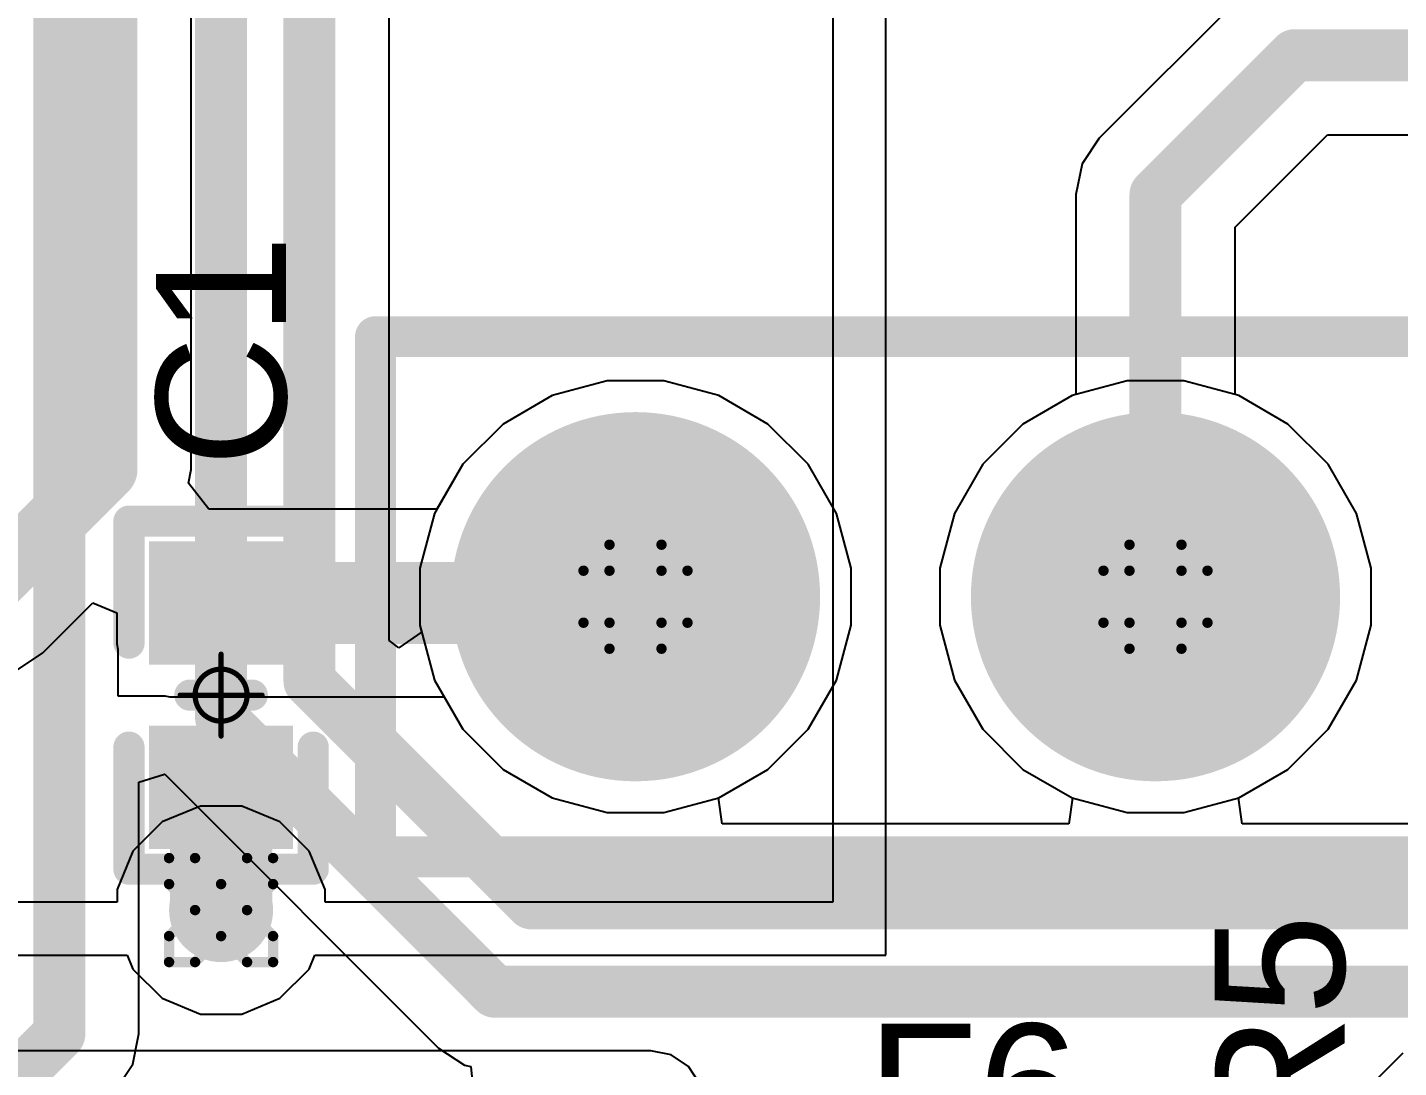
# Model space of a CAD drawing. Header units: inches. Extents: x -13 to 366, y -4 to 120.
# Drawn here: x 3.05 to 9.75, y 7.07 to 12.15 of the extents above; entities that cross this region are included whole.
import ezdxf

# ---------------------------------------------------------------- set-up
doc = ezdxf.new("R2010")
doc.units = ezdxf.units.IN
for name, color, linetype in [('Bottom Layer', 5, 'Continuous'), ('Bottom Solder', 6, 'Continuous'), ('Drill Drawing', 1, 'Continuous'), ('GND', 16, 'Continuous'), ('Mechanical 15', 56, 'Continuous'), ('Multi-Layer', 9, 'Continuous'), ('Pad Holes', 156, 'Continuous'), ('POWER', 76, 'Continuous'), ('Top Layer', 1, 'Continuous'), ('Top Overlay', 2, 'Continuous'), ('Top Paste', 8, 'Continuous'), ('Top Solder', 216, 'Continuous'), ('Via Holes', 16, 'Continuous')]:
    doc.layers.add(name, color=color, linetype=linetype)
doc.styles.add('Arial', font='', dxfattribs={"height": 0.2})
doc.styles.get('Arial').set_extended_font_data('Arial')

# ---------------------------------------------------------------- blocks, each defined once
blk = doc.blocks.new('C_0402_L_23')
at = {"layer": 'Top Layer'}
for points in [[(-0.64995806, 0.25004268), (-0.24995886, 0.25004268), (-0.24995886, -0.24995632), (-0.64995806, -0.24995632)], [(0.24995886, 0.2499614), (0.64995806, 0.2499614), (0.64995806, -0.2500376), (0.24995886, -0.2500376)]]:
    blk.add_hatch(color=1, dxfattribs=at).paths.add_polyline_path(points)
at = {"layer": 'Top Paste'}
for points in [[(-0.64995806, 0.25004268), (-0.24995886, 0.25004268), (-0.24995886, -0.24995632), (-0.64995806, -0.24995632)], [(0.24995886, 0.2499614), (0.64995806, 0.2499614), (0.64995806, -0.2500376), (0.24995886, -0.2500376)]]:
    blk.add_hatch(color=8, dxfattribs=at).paths.add_polyline_path(points)
at = {"layer": 'Top Solder'}
for points in [[(-0.75155806, 0.35164268), (-0.14835886, 0.35164268), (-0.14835886, -0.35155632), (-0.75155806, -0.35155632)], [(0.14835886, 0.3515614), (0.75155806, 0.3515614), (0.75155806, -0.3516376), (0.14835886, -0.3516376)]]:
    blk.add_hatch(color=216, dxfattribs=at).paths.add_polyline_path(points)
at = {"layer": 'Mechanical 15'}
for points in [[(4.064e-05, -0.19995642, 0.0254, 0.0254, 0), (4.064e-05, 0.20004278, 0.0254, 0.0254, 0)], [(0.20004024, 4.318e-05, 0.0254, 0.0254, 0), (-0.19995896, 4.318e-05, 0.0254, 0.0254, 0)]]:
    blk.add_lwpolyline(points, format="xyseb", dxfattribs=at)
for points in [[(-0.00630936, 0.20004278, 0.0127, 0.0127, 1), (0.00639064, 0.20004278, 0.0127, 0.0127, 1)], [(0.12704064, 4.318e-05, 0.0254, 0.0254, 1), (-0.12695936, 4.318e-05, 0.0254, 0.0254, 1)], [(-0.20630896, 4.318e-05, 0.0127, 0.0127, 1), (-0.19360896, 4.318e-05, 0.0127, 0.0127, 1)], [(-0.13330936, 4.318e-05, 0.0127, 0.0127, 1), (-0.12060936, 4.318e-05, 0.0127, 0.0127, 1)], [(0.12069064, 4.318e-05, 0.0127, 0.0127, 1), (0.13339064, 4.318e-05, 0.0127, 0.0127, 1)], [(0.19369024, 4.318e-05, 0.0127, 0.0127, 1), (0.20639024, 4.318e-05, 0.0127, 0.0127, 1)], [(-0.00630936, -0.19995642, 0.0127, 0.0127, 1), (0.00639064, -0.19995642, 0.0127, 0.0127, 1)]]:
    blk.add_lwpolyline(points, format="xyseb", close=True, dxfattribs=at)
at = {"layer": 'Top Overlay'}
for points in [[(-0.8498789199999999, -0.44987464, 0.1524, 0.1524, 0), (-0.8498789199999999, 0.449961, 0.1524, 0.1524, 0)], [(-0.25395936, 0.449961, 0.1524, 0.1524, 0), (-0.8498789199999999, 0.449961, 0.1524, 0.1524, 0)], [(0.8499601999999999, 0.449961, 0.1524, 0.1524, 0), (0.25404064, 0.449961, 0.1524, 0.1524, 0)], [(0.8499601999999999, -0.4500372, 0.1524, 0.1524, 0), (0.8499601999999999, 0.449961, 0.1524, 0.1524, 0)], [(4.064e-05, -0.15235682, 0.1524, 0.1524, 0), (4.064e-05, 0.15244318, 0.1524, 0.1524, 0)], [(-0.84971636, -0.4500372, 0.1524, 0.1524, 0), (-0.8498789199999999, -0.44987464, 0.1524, 0.1524, 0)], [(-0.25395936, -0.44987464, 0.1524, 0.1524, 0), (-0.8498789199999999, -0.44987464, 0.1524, 0.1524, 0)], [(0.8499601999999999, -0.44987464, 0.1524, 0.1524, 0), (0.25404064, -0.44987464, 0.1524, 0.1524, 0)]]:
    blk.add_lwpolyline(points, format="xyseb", dxfattribs=at)
for points in [[(-0.8879789199999999, 0.449961, 0.0762, 0.0762, 1), (-0.8117789199999998, 0.449961, 0.0762, 0.0762, 1)], [(-0.8879789199999999, 0.449961, 0.0762, 0.0762, 1), (-0.8117789199999998, 0.449961, 0.0762, 0.0762, 1)], [(-0.29205936, 0.449961, 0.0762, 0.0762, 1), (-0.21585936, 0.449961, 0.0762, 0.0762, 1)], [(0.21594064, 0.449961, 0.0762, 0.0762, 1), (0.29214064, 0.449961, 0.0762, 0.0762, 1)], [(0.8118601999999999, 0.449961, 0.0762, 0.0762, 1), (0.8880602, 0.449961, 0.0762, 0.0762, 1)], [(0.8118601999999999, 0.449961, 0.0762, 0.0762, 1), (0.8880602, 0.449961, 0.0762, 0.0762, 1)], [(-0.03805936, 0.15244318, 0.0762, 0.0762, 1), (0.03814064, 0.15244318, 0.0762, 0.0762, 1)], [(-0.03805936, -0.15235682, 0.0762, 0.0762, 1), (0.03814064, -0.15235682, 0.0762, 0.0762, 1)], [(-0.8879789199999999, -0.44987464, 0.0762, 0.0762, 1), (-0.8117789199999998, -0.44987464, 0.0762, 0.0762, 1)], [(-0.8879789199999999, -0.44987464, 0.0762, 0.0762, 1), (-0.8117789199999998, -0.44987464, 0.0762, 0.0762, 1)], [(-0.8879789199999999, -0.44987464, 0.0762, 0.0762, 1), (-0.8117789199999998, -0.44987464, 0.0762, 0.0762, 1)], [(-0.88781636, -0.4500372, 0.0762, 0.0762, 1), (-0.8116163599999999, -0.4500372, 0.0762, 0.0762, 1)], [(-0.29205936, -0.44987464, 0.0762, 0.0762, 1), (-0.21585936, -0.44987464, 0.0762, 0.0762, 1)], [(0.21594064, -0.44987464, 0.0762, 0.0762, 1), (0.29214064, -0.44987464, 0.0762, 0.0762, 1)], [(0.8118601999999999, -0.44987464, 0.0762, 0.0762, 1), (0.8880602, -0.44987464, 0.0762, 0.0762, 1)], [(0.8118601999999999, -0.4500372, 0.0762, 0.0762, 1), (0.8880602, -0.4500372, 0.0762, 0.0762, 1)]]:
    blk.add_lwpolyline(points, format="xyseb", close=True, dxfattribs=at)
blk = doc.blocks.new('HDR1X4__25')
at = {"layer": 'Bottom Layer'}
h = blk.add_hatch(color=5, dxfattribs=at)
edge = h.paths.add_edge_path()
edge.add_arc((5.08, 0), 0.7999984, 0, 360)
h = blk.add_hatch(color=5, dxfattribs=at)
edge = h.paths.add_edge_path()
edge.add_arc((7.619999999999999, 0), 0.7999984, 0, 360)
at = {"layer": 'Bottom Solder'}
h = blk.add_hatch(color=6, dxfattribs=at)
edge = h.paths.add_edge_path()
edge.add_arc((5.08, 0), 0.9015983999999999, 0, 360)
h = blk.add_hatch(color=6, dxfattribs=at)
edge = h.paths.add_edge_path()
edge.add_arc((7.619999999999999, 0), 0.9015983999999999, 0, 360)
at = {"layer": 'GND'}
h = blk.add_hatch(color=16, dxfattribs=at)
edge = h.paths.add_edge_path()
edge.add_arc((5.08, 0), 0.7999984, 0, 360)
h = blk.add_hatch(color=16, dxfattribs=at)
edge = h.paths.add_edge_path()
edge.add_arc((7.619999999999999, 0), 0.7999984, 0, 360)
at = {"layer": 'Multi-Layer'}
h = blk.add_hatch(color=9, dxfattribs=at)
edge = h.paths.add_edge_path()
edge.add_arc((5.08, 0), 0.7999984, 0, 360)
h = blk.add_hatch(color=9, dxfattribs=at)
edge = h.paths.add_edge_path()
edge.add_arc((7.619999999999999, 0), 0.7999984, 0, 360)
at = {"layer": 'Pad Holes'}
h = blk.add_hatch(color=7, dxfattribs=at)
edge = h.paths.add_edge_path()
edge.add_arc((5.08, 0), 0.47500032, 0, 360)
h = blk.add_hatch(color=7, dxfattribs=at)
edge = h.paths.add_edge_path()
edge.add_arc((7.619999999999999, 0), 0.47500032, 0, 360)
at = {"layer": 'POWER'}
h = blk.add_hatch(color=76, dxfattribs=at)
edge = h.paths.add_edge_path()
edge.add_arc((5.08, 0), 0.7999984, 0, 360)
h = blk.add_hatch(color=76, dxfattribs=at)
edge = h.paths.add_edge_path()
edge.add_arc((7.619999999999999, 0), 0.7999984, 0, 360)
at = {"layer": 'Top Layer'}
h = blk.add_hatch(color=1, dxfattribs=at)
edge = h.paths.add_edge_path()
edge.add_arc((5.08, 0), 0.7999984, 0, 360)
h = blk.add_hatch(color=1, dxfattribs=at)
edge = h.paths.add_edge_path()
edge.add_arc((7.619999999999999, 0), 0.7999984, 0, 360)
at = {"layer": 'Top Solder'}
h = blk.add_hatch(color=216, dxfattribs=at)
edge = h.paths.add_edge_path()
edge.add_arc((5.08, 0), 0.9015983999999999, 0, 360)
h = blk.add_hatch(color=216, dxfattribs=at)
edge = h.paths.add_edge_path()
edge.add_arc((7.619999999999999, 0), 0.9015983999999999, 0, 360)
at = {"layer": 'Top Overlay'}
for points in [[(8.889999999999999, 1.27, 0.1999996, 0.1999996, 0), (-1.27, 1.27, 0.1999996, 0.1999996, 0)], [(8.889999999999999, 1.27, 0.1999996, 0.1999996, 0), (8.889999999999999, -1.27, 0.1999996, 0.1999996, 0)], [(8.889999999999999, -1.27, 0.1999996, 0.1999996, 0), (-1.27, -1.27, 0.1999996, 0.1999996, 0)]]:
    blk.add_lwpolyline(points, format="xyseb", dxfattribs=at)
for points in [[(8.8400001, 1.27, 0.0999998, 0.0999998, 1), (8.9399999, 1.27, 0.0999998, 0.0999998, 1)], [(8.8400001, 1.27, 0.0999998, 0.0999998, 1), (8.9399999, 1.27, 0.0999998, 0.0999998, 1)], [(8.8400001, -1.27, 0.0999998, 0.0999998, 1), (8.9399999, -1.27, 0.0999998, 0.0999998, 1)], [(8.8400001, -1.27, 0.0999998, 0.0999998, 1), (8.9399999, -1.27, 0.0999998, 0.0999998, 1)]]:
    blk.add_lwpolyline(points, format="xyseb", close=True, dxfattribs=at)

msp = doc.modelspace()

# ---------------------------------------------------------------- hatches: boundary and pattern name
at = {"layer": 'Bottom Layer'}
h = msp.add_hatch(color=5, dxfattribs=at)
edge = h.paths.add_edge_path()
edge.add_arc((3.998678819999999, 7.83542248), 0.254, 0, 360)
at = {"layer": 'GND'}
h = msp.add_hatch(color=16, dxfattribs=at)
edge = h.paths.add_edge_path()
edge.add_arc((3.998678819999999, 7.83542248), 0.254, 0, 360)
at = {"layer": 'POWER'}
h = msp.add_hatch(color=76, dxfattribs=at)
edge = h.paths.add_edge_path()
edge.add_arc((3.998678819999999, 7.83542248), 0.254, 0, 360)
at = {"layer": 'Top Layer'}
for points in [[(3.7487606, 9.13525986), (6.0230004, 9.13525986), (6.0230004, 9.53525906), (3.7487606, 9.53525906)], [(4.24867324, 8.43534254), (3.74867424, 8.43534254), (3.74867424, 7.83542502), (4.24867324, 7.83542502)]]:
    msp.add_hatch(color=1, dxfattribs=at).paths.add_polyline_path(points)
h = msp.add_hatch(color=1, dxfattribs=at)
edge = h.paths.add_edge_path()
edge.add_arc((3.998678819999999, 7.83542248), 0.254, 0, 360)
at = {"layer": 'Via Holes'}
h = msp.add_hatch(color=7, dxfattribs=at)
edge = h.paths.add_edge_path()
edge.add_arc((3.998678819999999, 7.83542248), 0.127, 0, 360)

# ---------------------------------------------------------------- linework, layer by layer
at = {"layer": 'Bottom Layer'}
for p, q in [((4.818981979999999, 9.152232139999999), (4.818981979999999, 15.6130752)), ((8.968165959999999, 12.28558884), (8.28831464, 11.60573498)), ((8.28831464, 11.60573498), (8.20410602, 11.4797078)), ((8.95146546, 11.17014276), (9.40376072, 11.62243548)), ((9.40376072, 11.62243548), (10.95568548, 11.62243548)), ((8.20410602, 11.4797078), (8.17453534, 11.33104922)), ((8.17453534, 11.33104922), (8.17453534, 10.3530908)), ((8.95146546, 10.3530908), (8.95146546, 11.17014276)), ((5.88423766, 10.41999948), (5.61617114, 10.34817082)), ((6.16176314, 10.41999948), (5.88423766, 10.41999948)), ((6.429829659999999, 10.34817082), (6.16176314, 10.41999948)), ((5.61617114, 10.34817082), (5.375828719999999, 10.20941062)), ((6.67017208, 10.20941062), (6.429829659999999, 10.34817082)), ((8.15617114, 10.34817082), (7.915828719999999, 10.20941062)), ((8.17453534, 10.3530908), (8.15617114, 10.34817082)), ((8.969829659999998, 10.34817082), (8.95146546, 10.3530908)), ((9.21017208, 10.20941062), (8.969829659999998, 10.34817082)), ((5.375828719999999, 10.20941062), (5.179590859999999, 10.01317276)), ((6.86640994, 10.01317276), (6.67017208, 10.20941062)), ((7.915828719999999, 10.20941062), (7.719590859999999, 10.01317276)), ((9.40640994, 10.01317276), (9.21017208, 10.20941062)), ((5.179590859999999, 10.01317276), (5.040830659999999, 9.77283034)), ((7.005170139999999, 9.77283034), (6.86640994, 10.01317276)), ((7.719590859999999, 10.01317276), (7.580830659999999, 9.77283034)), ((9.54517014, 9.77283034), (9.40640994, 10.01317276)), ((5.040830659999999, 9.77283034), (4.969002, 9.504763819999999)), ((7.076998799999999, 9.504763819999999), (7.005170139999999, 9.77283034)), ((7.580830659999999, 9.77283034), (7.509002, 9.504763819999999)), ((9.6169988, 9.504763819999999), (9.54517014, 9.77283034)), ((4.969002, 9.504763819999999), (4.969002, 9.22723834)), ((7.076998799999999, 9.22723834), (7.076998799999999, 9.504763819999999)), ((7.509002, 9.504763819999999), (7.509002, 9.22723834)), ((9.6169988, 9.22723834), (9.6169988, 9.504763819999999)), ((4.97836444, 9.19230064), (4.86717086, 9.116583239999999)), ((4.969002, 9.22723834), (4.97836444, 9.19230064)), ((7.005170139999999, 8.95917182), (7.076998799999999, 9.22723834)), ((7.509002, 9.22723834), (7.580830659999999, 8.95917182)), ((9.54517014, 8.95917182), (9.6169988, 9.22723834)), ((4.86717086, 9.116583239999999), (4.818981979999999, 9.152232139999999)), ((6.86640994, 8.718829399999999), (7.005170139999999, 8.95917182)), ((7.580830659999999, 8.95917182), (7.719590859999999, 8.718829399999999)), ((9.40640994, 8.718829399999999), (9.54517014, 8.95917182)), ((6.67017208, 8.522591539999999), (6.86640994, 8.718829399999999)), ((7.719590859999999, 8.718829399999999), (7.915828719999999, 8.522591539999999)), ((9.21017208, 8.522591539999999), (9.40640994, 8.718829399999999)), ((6.429829659999999, 8.383831339999999), (6.67017208, 8.522591539999999)), ((7.915828719999999, 8.522591539999999), (8.15617114, 8.383831339999999)), ((8.969829659999998, 8.383831339999999), (9.21017208, 8.522591539999999)), ((3.59738422, 8.46010754), (3.72286784, 8.4988019)), ((3.59738422, 7.23100154), (3.59738422, 8.46010754)), ((3.72286784, 8.4988019), (3.72438422, 8.498809519999998)), ((3.72438422, 8.498809519999998), (5.0615342, 7.16165954)), ((6.4290067, 8.38361036), (6.429829659999999, 8.383831339999999)), ((6.44572752, 8.25661036), (6.4290067, 8.38361036)), ((8.1569941, 8.38361036), (8.14027328, 8.25661036)), ((8.15617114, 8.383831339999999), (8.1569941, 8.38361036)), ((8.9690067, 8.38361036), (8.969829659999998, 8.383831339999999)), ((8.98572752, 8.25661036), (8.9690067, 8.38361036)), ((8.14027328, 8.25661036), (6.44572752, 8.25661036)), ((10.5861866, 8.25661036), (8.98572752, 8.25661036)), ((3.56781354, 7.082342959999999), (3.59738422, 7.23100154)), ((5.0615342, 7.16165954), (5.187561379999999, 7.07745092)), ((3.483604919999999, 6.956315780000001), (3.56781354, 7.082342959999999)), ((5.187561379999999, 7.07745092), (5.219161519999999, 7.071164419999999)), ((5.219161519999999, 7.071164419999999), (5.23216886, 6.9390895))]:
    msp.add_line(p, q, dxfattribs=at)
for points in [[(3.208919159999999, 7.23100154, 0.254, 0.254, 0), (3.208919159999999, 19.52084234, 0.254, 0.254, 0)], [(3.99871692, 8.773848339999999, 0.254, 0.254, 0), (3.99871692, 15.9528383, 0.254, 0.254, 0)], [(4.43051692, 8.95270498, 0.254, 0.254, 0), (4.43051692, 15.77398166, 0.254, 0.254, 0)], [(8.563000399999998, 11.33104922, 0.254, 0.254, 0), (9.242851719999999, 12.01090054, 0.254, 0.254, 0)], [(9.242851719999999, 12.01090054, 0.254, 0.254, 0), (16.35470948, 12.01090054, 0.254, 0.254, 0)], [(8.563000399999998, 9.36600108, 0.254, 0.254, 0), (8.563000399999998, 11.33104922, 0.254, 0.254, 0)], [(4.43051692, 8.95270498, 0.254, 0.254, 0), (5.5150766, 7.868145299999999, 0.254, 0.254, 0)], [(3.99871692, 8.773848339999999, 0.254, 0.254, 0), (5.33621996, 7.4363453, 0.254, 0.254, 0)], [(5.5150766, 7.868145299999999, 0.254, 0.254, 0), (10.5861866, 7.868145299999999, 0.254, 0.254, 0)], [(5.33621996, 7.4363453, 0.254, 0.254, 0), (10.40732996, 7.4363453, 0.254, 0.254, 0)], [(2.82321762, 6.8453, 0.254, 0.254, 0), (3.208919159999999, 7.23100154, 0.254, 0.254, 0)]]:
    msp.add_lwpolyline(points, format="xyseb", dxfattribs=at)
for points in [[(9.17935172, 12.01090054, 0.127, 0.127, 1), (9.306351719999999, 12.01090054, 0.127, 0.127, 1)], [(9.17935172, 12.01090054, 0.127, 0.127, 1), (9.306351719999999, 12.01090054, 0.127, 0.127, 1)], [(8.499500399999999, 11.33104922, 0.127, 0.127, 1), (8.6265004, 11.33104922, 0.127, 0.127, 1)], [(8.499500399999999, 11.33104922, 0.127, 0.127, 1), (8.6265004, 11.33104922, 0.127, 0.127, 1)], [(8.499500399999999, 9.36600108, 0.127, 0.127, 1), (8.6265004, 9.36600108, 0.127, 0.127, 1)], [(4.367016919999999, 8.95270498, 0.127, 0.127, 1), (4.49401692, 8.95270498, 0.127, 0.127, 1)], [(4.367016919999999, 8.95270498, 0.127, 0.127, 1), (4.49401692, 8.95270498, 0.127, 0.127, 1)], [(3.93521692, 8.773848339999999, 0.127, 0.127, 1), (4.06221692, 8.773848339999999, 0.127, 0.127, 1)], [(3.93521692, 8.773848339999999, 0.127, 0.127, 1), (4.06221692, 8.773848339999999, 0.127, 0.127, 1)], [(5.451576599999999, 7.868145299999999, 0.127, 0.127, 1), (5.5785766, 7.868145299999999, 0.127, 0.127, 1)], [(5.451576599999999, 7.868145299999999, 0.127, 0.127, 1), (5.5785766, 7.868145299999999, 0.127, 0.127, 1)], [(5.27271996, 7.4363453, 0.127, 0.127, 1), (5.39971996, 7.4363453, 0.127, 0.127, 1)], [(5.27271996, 7.4363453, 0.127, 0.127, 1), (5.39971996, 7.4363453, 0.127, 0.127, 1)], [(3.14541916, 7.23100154, 0.127, 0.127, 1), (3.27241916, 7.23100154, 0.127, 0.127, 1)], [(3.14541916, 7.23100154, 0.127, 0.127, 1), (3.27241916, 7.23100154, 0.127, 0.127, 1)]]:
    msp.add_lwpolyline(points, format="xyseb", close=True, dxfattribs=at)
at = {"layer": 'Drill Drawing'}
for points in [[(5.896000399999999, 9.49300108, 0.0508, 0.0508, 0), (5.896000399999999, 9.62000108, 0.0508, 0.0508, 0)], [(5.896000399999999, 9.62000108, 0.0508, 0.0508, 0), (6.1500004, 9.62000108, 0.0508, 0.0508, 0)], [(6.1500004, 9.49300108, 0.0508, 0.0508, 0), (6.1500004, 9.62000108, 0.0508, 0.0508, 0)], [(8.4360004, 9.49300108, 0.0508, 0.0508, 0), (8.4360004, 9.62000108, 0.0508, 0.0508, 0)], [(8.4360004, 9.62000108, 0.0508, 0.0508, 0), (8.690000399999999, 9.62000108, 0.0508, 0.0508, 0)], [(8.690000399999999, 9.49300108, 0.0508, 0.0508, 0), (8.690000399999999, 9.62000108, 0.0508, 0.0508, 0)], [(5.769000399999999, 9.23900108, 0.0508, 0.0508, 0), (5.769000399999999, 9.49300108, 0.0508, 0.0508, 0)], [(5.769000399999999, 9.49300108, 0.0508, 0.0508, 0), (5.896000399999999, 9.49300108, 0.0508, 0.0508, 0)], [(6.1500004, 9.49300108, 0.0508, 0.0508, 0), (6.2770004, 9.49300108, 0.0508, 0.0508, 0)], [(6.2770004, 9.23900108, 0.0508, 0.0508, 0), (6.2770004, 9.49300108, 0.0508, 0.0508, 0)], [(8.309000399999999, 9.23900108, 0.0508, 0.0508, 0), (8.309000399999999, 9.49300108, 0.0508, 0.0508, 0)], [(8.309000399999999, 9.49300108, 0.0508, 0.0508, 0), (8.4360004, 9.49300108, 0.0508, 0.0508, 0)], [(8.690000399999999, 9.49300108, 0.0508, 0.0508, 0), (8.8170004, 9.49300108, 0.0508, 0.0508, 0)], [(8.8170004, 9.23900108, 0.0508, 0.0508, 0), (8.8170004, 9.49300108, 0.0508, 0.0508, 0)], [(5.769000399999999, 9.23900108, 0.0508, 0.0508, 0), (5.896000399999999, 9.23900108, 0.0508, 0.0508, 0)], [(5.896000399999999, 9.112001079999999, 0.0508, 0.0508, 0), (5.896000399999999, 9.23900108, 0.0508, 0.0508, 0)], [(6.1500004, 9.23900108, 0.0508, 0.0508, 0), (6.2770004, 9.23900108, 0.0508, 0.0508, 0)], [(6.1500004, 9.112001079999999, 0.0508, 0.0508, 0), (6.1500004, 9.23900108, 0.0508, 0.0508, 0)], [(8.309000399999999, 9.23900108, 0.0508, 0.0508, 0), (8.4360004, 9.23900108, 0.0508, 0.0508, 0)], [(8.4360004, 9.112001079999999, 0.0508, 0.0508, 0), (8.4360004, 9.23900108, 0.0508, 0.0508, 0)], [(8.690000399999999, 9.23900108, 0.0508, 0.0508, 0), (8.8170004, 9.23900108, 0.0508, 0.0508, 0)], [(8.690000399999999, 9.112001079999999, 0.0508, 0.0508, 0), (8.690000399999999, 9.23900108, 0.0508, 0.0508, 0)], [(5.896000399999999, 9.112001079999999, 0.0508, 0.0508, 0), (6.1500004, 9.112001079999999, 0.0508, 0.0508, 0)], [(8.4360004, 9.112001079999999, 0.0508, 0.0508, 0), (8.690000399999999, 9.112001079999999, 0.0508, 0.0508, 0)], [(3.74467882, 7.96242248, 0.0508, 0.0508, 0), (3.74467882, 8.08942248, 0.0508, 0.0508, 0)], [(3.74467882, 8.08942248, 0.0508, 0.0508, 0), (3.87167882, 8.08942248, 0.0508, 0.0508, 0)], [(3.87167882, 8.08942248, 0.0508, 0.0508, 0), (3.998678819999999, 7.96242248, 0.0508, 0.0508, 0)], [(3.998678819999999, 7.96242248, 0.0508, 0.0508, 0), (4.12567882, 8.08942248, 0.0508, 0.0508, 0)], [(4.12567882, 8.08942248, 0.0508, 0.0508, 0), (4.25267882, 8.08942248, 0.0508, 0.0508, 0)], [(4.25267882, 7.96242248, 0.0508, 0.0508, 0), (4.25267882, 8.08942248, 0.0508, 0.0508, 0)], [(3.74467882, 7.96242248, 0.0508, 0.0508, 0), (3.87167882, 7.83542248, 0.0508, 0.0508, 0)], [(4.12567882, 7.83542248, 0.0508, 0.0508, 0), (4.25267882, 7.96242248, 0.0508, 0.0508, 0)], [(3.74467882, 7.708422479999999, 0.0508, 0.0508, 0), (3.87167882, 7.83542248, 0.0508, 0.0508, 0)], [(4.12567882, 7.83542248, 0.0508, 0.0508, 0), (4.25267882, 7.708422479999999, 0.0508, 0.0508, 0)], [(3.74467882, 7.58142248, 0.0508, 0.0508, 0), (3.74467882, 7.708422479999999, 0.0508, 0.0508, 0)], [(3.87167882, 7.58142248, 0.0508, 0.0508, 0), (3.998678819999999, 7.708422479999999, 0.0508, 0.0508, 0)], [(3.998678819999999, 7.708422479999999, 0.0508, 0.0508, 0), (4.12567882, 7.58142248, 0.0508, 0.0508, 0)], [(4.25267882, 7.58142248, 0.0508, 0.0508, 0), (4.25267882, 7.708422479999999, 0.0508, 0.0508, 0)], [(3.74467882, 7.58142248, 0.0508, 0.0508, 0), (3.87167882, 7.58142248, 0.0508, 0.0508, 0)], [(4.12567882, 7.58142248, 0.0508, 0.0508, 0), (4.25267882, 7.58142248, 0.0508, 0.0508, 0)]]:
    msp.add_lwpolyline(points, format="xyseb", dxfattribs=at)
for points in [[(5.8833004, 9.62000108, 0.0254, 0.0254, 1), (5.9087004, 9.62000108, 0.0254, 0.0254, 1)], [(5.8833004, 9.62000108, 0.0254, 0.0254, 1), (5.9087004, 9.62000108, 0.0254, 0.0254, 1)], [(6.1373004, 9.62000108, 0.0254, 0.0254, 1), (6.1627004, 9.62000108, 0.0254, 0.0254, 1)], [(6.1373004, 9.62000108, 0.0254, 0.0254, 1), (6.1627004, 9.62000108, 0.0254, 0.0254, 1)], [(8.423300399999999, 9.62000108, 0.0254, 0.0254, 1), (8.448700399999998, 9.62000108, 0.0254, 0.0254, 1)], [(8.423300399999999, 9.62000108, 0.0254, 0.0254, 1), (8.448700399999998, 9.62000108, 0.0254, 0.0254, 1)], [(8.6773004, 9.62000108, 0.0254, 0.0254, 1), (8.7027004, 9.62000108, 0.0254, 0.0254, 1)], [(8.6773004, 9.62000108, 0.0254, 0.0254, 1), (8.7027004, 9.62000108, 0.0254, 0.0254, 1)], [(5.7563004, 9.49300108, 0.0254, 0.0254, 1), (5.781700399999999, 9.49300108, 0.0254, 0.0254, 1)], [(5.7563004, 9.49300108, 0.0254, 0.0254, 1), (5.781700399999999, 9.49300108, 0.0254, 0.0254, 1)], [(5.8833004, 9.49300108, 0.0254, 0.0254, 1), (5.9087004, 9.49300108, 0.0254, 0.0254, 1)], [(5.8833004, 9.49300108, 0.0254, 0.0254, 1), (5.9087004, 9.49300108, 0.0254, 0.0254, 1)], [(6.1373004, 9.49300108, 0.0254, 0.0254, 1), (6.1627004, 9.49300108, 0.0254, 0.0254, 1)], [(6.1373004, 9.49300108, 0.0254, 0.0254, 1), (6.1627004, 9.49300108, 0.0254, 0.0254, 1)], [(6.2643004, 9.49300108, 0.0254, 0.0254, 1), (6.2897004, 9.49300108, 0.0254, 0.0254, 1)], [(6.2643004, 9.49300108, 0.0254, 0.0254, 1), (6.2897004, 9.49300108, 0.0254, 0.0254, 1)], [(8.2963004, 9.49300108, 0.0254, 0.0254, 1), (8.3217004, 9.49300108, 0.0254, 0.0254, 1)], [(8.2963004, 9.49300108, 0.0254, 0.0254, 1), (8.3217004, 9.49300108, 0.0254, 0.0254, 1)], [(8.423300399999999, 9.49300108, 0.0254, 0.0254, 1), (8.448700399999998, 9.49300108, 0.0254, 0.0254, 1)], [(8.423300399999999, 9.49300108, 0.0254, 0.0254, 1), (8.448700399999998, 9.49300108, 0.0254, 0.0254, 1)], [(8.6773004, 9.49300108, 0.0254, 0.0254, 1), (8.7027004, 9.49300108, 0.0254, 0.0254, 1)], [(8.6773004, 9.49300108, 0.0254, 0.0254, 1), (8.7027004, 9.49300108, 0.0254, 0.0254, 1)], [(8.804300399999999, 9.49300108, 0.0254, 0.0254, 1), (8.8297004, 9.49300108, 0.0254, 0.0254, 1)], [(8.804300399999999, 9.49300108, 0.0254, 0.0254, 1), (8.8297004, 9.49300108, 0.0254, 0.0254, 1)], [(5.7563004, 9.23900108, 0.0254, 0.0254, 1), (5.781700399999999, 9.23900108, 0.0254, 0.0254, 1)], [(5.7563004, 9.23900108, 0.0254, 0.0254, 1), (5.781700399999999, 9.23900108, 0.0254, 0.0254, 1)], [(5.8833004, 9.23900108, 0.0254, 0.0254, 1), (5.9087004, 9.23900108, 0.0254, 0.0254, 1)], [(5.8833004, 9.23900108, 0.0254, 0.0254, 1), (5.9087004, 9.23900108, 0.0254, 0.0254, 1)], [(6.1373004, 9.23900108, 0.0254, 0.0254, 1), (6.1627004, 9.23900108, 0.0254, 0.0254, 1)], [(6.1373004, 9.23900108, 0.0254, 0.0254, 1), (6.1627004, 9.23900108, 0.0254, 0.0254, 1)], [(6.2643004, 9.23900108, 0.0254, 0.0254, 1), (6.2897004, 9.23900108, 0.0254, 0.0254, 1)], [(6.2643004, 9.23900108, 0.0254, 0.0254, 1), (6.2897004, 9.23900108, 0.0254, 0.0254, 1)], [(8.2963004, 9.23900108, 0.0254, 0.0254, 1), (8.3217004, 9.23900108, 0.0254, 0.0254, 1)], [(8.2963004, 9.23900108, 0.0254, 0.0254, 1), (8.3217004, 9.23900108, 0.0254, 0.0254, 1)], [(8.423300399999999, 9.23900108, 0.0254, 0.0254, 1), (8.448700399999998, 9.23900108, 0.0254, 0.0254, 1)], [(8.423300399999999, 9.23900108, 0.0254, 0.0254, 1), (8.448700399999998, 9.23900108, 0.0254, 0.0254, 1)], [(8.6773004, 9.23900108, 0.0254, 0.0254, 1), (8.7027004, 9.23900108, 0.0254, 0.0254, 1)], [(8.6773004, 9.23900108, 0.0254, 0.0254, 1), (8.7027004, 9.23900108, 0.0254, 0.0254, 1)], [(8.804300399999999, 9.23900108, 0.0254, 0.0254, 1), (8.8297004, 9.23900108, 0.0254, 0.0254, 1)], [(8.804300399999999, 9.23900108, 0.0254, 0.0254, 1), (8.8297004, 9.23900108, 0.0254, 0.0254, 1)], [(5.8833004, 9.112001079999999, 0.0254, 0.0254, 1), (5.9087004, 9.112001079999999, 0.0254, 0.0254, 1)], [(5.8833004, 9.112001079999999, 0.0254, 0.0254, 1), (5.9087004, 9.112001079999999, 0.0254, 0.0254, 1)], [(6.1373004, 9.112001079999999, 0.0254, 0.0254, 1), (6.1627004, 9.112001079999999, 0.0254, 0.0254, 1)], [(6.1373004, 9.112001079999999, 0.0254, 0.0254, 1), (6.1627004, 9.112001079999999, 0.0254, 0.0254, 1)], [(8.423300399999999, 9.112001079999999, 0.0254, 0.0254, 1), (8.448700399999998, 9.112001079999999, 0.0254, 0.0254, 1)], [(8.423300399999999, 9.112001079999999, 0.0254, 0.0254, 1), (8.448700399999998, 9.112001079999999, 0.0254, 0.0254, 1)], [(8.6773004, 9.112001079999999, 0.0254, 0.0254, 1), (8.7027004, 9.112001079999999, 0.0254, 0.0254, 1)], [(8.6773004, 9.112001079999999, 0.0254, 0.0254, 1), (8.7027004, 9.112001079999999, 0.0254, 0.0254, 1)], [(3.73197882, 8.08942248, 0.0254, 0.0254, 1), (3.75737882, 8.08942248, 0.0254, 0.0254, 1)], [(3.73197882, 8.08942248, 0.0254, 0.0254, 1), (3.75737882, 8.08942248, 0.0254, 0.0254, 1)], [(3.858978819999999, 8.08942248, 0.0254, 0.0254, 1), (3.884378819999999, 8.08942248, 0.0254, 0.0254, 1)], [(3.858978819999999, 8.08942248, 0.0254, 0.0254, 1), (3.884378819999999, 8.08942248, 0.0254, 0.0254, 1)], [(4.112978819999999, 8.08942248, 0.0254, 0.0254, 1), (4.13837882, 8.08942248, 0.0254, 0.0254, 1)], [(4.112978819999999, 8.08942248, 0.0254, 0.0254, 1), (4.13837882, 8.08942248, 0.0254, 0.0254, 1)], [(4.23997882, 8.08942248, 0.0254, 0.0254, 1), (4.26537882, 8.08942248, 0.0254, 0.0254, 1)], [(4.23997882, 8.08942248, 0.0254, 0.0254, 1), (4.26537882, 8.08942248, 0.0254, 0.0254, 1)], [(3.73197882, 7.96242248, 0.0254, 0.0254, 1), (3.75737882, 7.96242248, 0.0254, 0.0254, 1)], [(3.73197882, 7.96242248, 0.0254, 0.0254, 1), (3.75737882, 7.96242248, 0.0254, 0.0254, 1)], [(3.98597882, 7.96242248, 0.0254, 0.0254, 1), (4.01137882, 7.96242248, 0.0254, 0.0254, 1)], [(3.98597882, 7.96242248, 0.0254, 0.0254, 1), (4.01137882, 7.96242248, 0.0254, 0.0254, 1)], [(4.23997882, 7.96242248, 0.0254, 0.0254, 1), (4.26537882, 7.96242248, 0.0254, 0.0254, 1)], [(4.23997882, 7.96242248, 0.0254, 0.0254, 1), (4.26537882, 7.96242248, 0.0254, 0.0254, 1)], [(3.858978819999999, 7.83542248, 0.0254, 0.0254, 1), (3.884378819999999, 7.83542248, 0.0254, 0.0254, 1)], [(3.858978819999999, 7.83542248, 0.0254, 0.0254, 1), (3.884378819999999, 7.83542248, 0.0254, 0.0254, 1)], [(4.112978819999999, 7.83542248, 0.0254, 0.0254, 1), (4.13837882, 7.83542248, 0.0254, 0.0254, 1)], [(4.112978819999999, 7.83542248, 0.0254, 0.0254, 1), (4.13837882, 7.83542248, 0.0254, 0.0254, 1)], [(3.73197882, 7.708422479999999, 0.0254, 0.0254, 1), (3.75737882, 7.708422479999999, 0.0254, 0.0254, 1)], [(3.73197882, 7.708422479999999, 0.0254, 0.0254, 1), (3.75737882, 7.708422479999999, 0.0254, 0.0254, 1)], [(3.98597882, 7.708422479999999, 0.0254, 0.0254, 1), (4.01137882, 7.708422479999999, 0.0254, 0.0254, 1)], [(3.98597882, 7.708422479999999, 0.0254, 0.0254, 1), (4.01137882, 7.708422479999999, 0.0254, 0.0254, 1)], [(4.23997882, 7.708422479999999, 0.0254, 0.0254, 1), (4.26537882, 7.708422479999999, 0.0254, 0.0254, 1)], [(4.23997882, 7.708422479999999, 0.0254, 0.0254, 1), (4.26537882, 7.708422479999999, 0.0254, 0.0254, 1)], [(3.73197882, 7.58142248, 0.0254, 0.0254, 1), (3.75737882, 7.58142248, 0.0254, 0.0254, 1)], [(3.73197882, 7.58142248, 0.0254, 0.0254, 1), (3.75737882, 7.58142248, 0.0254, 0.0254, 1)], [(3.858978819999999, 7.58142248, 0.0254, 0.0254, 1), (3.884378819999999, 7.58142248, 0.0254, 0.0254, 1)], [(3.858978819999999, 7.58142248, 0.0254, 0.0254, 1), (3.884378819999999, 7.58142248, 0.0254, 0.0254, 1)], [(4.112978819999999, 7.58142248, 0.0254, 0.0254, 1), (4.13837882, 7.58142248, 0.0254, 0.0254, 1)], [(4.112978819999999, 7.58142248, 0.0254, 0.0254, 1), (4.13837882, 7.58142248, 0.0254, 0.0254, 1)], [(4.23997882, 7.58142248, 0.0254, 0.0254, 1), (4.26537882, 7.58142248, 0.0254, 0.0254, 1)], [(4.23997882, 7.58142248, 0.0254, 0.0254, 1), (4.26537882, 7.58142248, 0.0254, 0.0254, 1)]]:
    msp.add_lwpolyline(points, format="xyseb", close=True, dxfattribs=at)
at = {"layer": 'GND'}
for p, q in [((5.88423766, 10.41999948), (5.61617114, 10.34817082)), ((6.16176314, 10.41999948), (5.88423766, 10.41999948)), ((6.429829659999999, 10.34817082), (6.16176314, 10.41999948)), ((8.42423766, 10.41999948), (8.15617114, 10.34817082)), ((8.701763139999999, 10.41999948), (8.42423766, 10.41999948)), ((8.969829659999998, 10.34817082), (8.701763139999999, 10.41999948)), ((5.61617114, 10.34817082), (5.375828719999999, 10.20941062)), ((6.67017208, 10.20941062), (6.429829659999999, 10.34817082)), ((8.15617114, 10.34817082), (7.915828719999999, 10.20941062)), ((9.21017208, 10.20941062), (8.969829659999998, 10.34817082)), ((5.375828719999999, 10.20941062), (5.179590859999999, 10.01317276)), ((6.86640994, 10.01317276), (6.67017208, 10.20941062)), ((7.915828719999999, 10.20941062), (7.719590859999999, 10.01317276)), ((9.40640994, 10.01317276), (9.21017208, 10.20941062)), ((5.179590859999999, 10.01317276), (5.040830659999999, 9.77283034)), ((7.005170139999999, 9.77283034), (6.86640994, 10.01317276)), ((7.719590859999999, 10.01317276), (7.580830659999999, 9.77283034)), ((9.54517014, 9.77283034), (9.40640994, 10.01317276)), ((5.040830659999999, 9.77283034), (4.969002, 9.504763819999999)), ((7.076998799999999, 9.504763819999999), (7.005170139999999, 9.77283034)), ((7.580830659999999, 9.77283034), (7.509002, 9.504763819999999)), ((9.6169988, 9.504763819999999), (9.54517014, 9.77283034)), ((4.969002, 9.504763819999999), (4.969002, 9.22723834)), ((7.076998799999999, 9.22723834), (7.076998799999999, 9.504763819999999)), ((7.509002, 9.504763819999999), (7.509002, 9.22723834)), ((9.6169988, 9.22723834), (9.6169988, 9.504763819999999)), ((4.969002, 9.22723834), (5.040830659999999, 8.95917182)), ((7.005170139999999, 8.95917182), (7.076998799999999, 9.22723834)), ((7.509002, 9.22723834), (7.580830659999999, 8.95917182)), ((9.54517014, 8.95917182), (9.6169988, 9.22723834)), ((5.040830659999999, 8.95917182), (5.179590859999999, 8.718829399999999)), ((6.86640994, 8.718829399999999), (7.005170139999999, 8.95917182)), ((7.580830659999999, 8.95917182), (7.719590859999999, 8.718829399999999)), ((9.40640994, 8.718829399999999), (9.54517014, 8.95917182)), ((5.179590859999999, 8.718829399999999), (5.375828719999999, 8.522591539999999)), ((6.67017208, 8.522591539999999), (6.86640994, 8.718829399999999)), ((7.719590859999999, 8.718829399999999), (7.915828719999999, 8.522591539999999)), ((9.21017208, 8.522591539999999), (9.40640994, 8.718829399999999)), ((5.375828719999999, 8.522591539999999), (5.61617114, 8.383831339999999)), ((6.429829659999999, 8.383831339999999), (6.67017208, 8.522591539999999)), ((7.915828719999999, 8.522591539999999), (8.15617114, 8.383831339999999)), ((8.969829659999998, 8.383831339999999), (9.21017208, 8.522591539999999)), ((5.61617114, 8.383831339999999), (5.88423766, 8.312002679999999)), ((6.16176314, 8.312002679999999), (6.429829659999999, 8.383831339999999)), ((8.15617114, 8.383831339999999), (8.42423766, 8.312002679999999)), ((8.701763139999999, 8.312002679999999), (8.969829659999998, 8.383831339999999)), ((5.88423766, 8.312002679999999), (6.16176314, 8.312002679999999)), ((8.42423766, 8.312002679999999), (8.701763139999999, 8.312002679999999))]:
    msp.add_line(p, q, dxfattribs=at)
at = {"layer": 'POWER'}
for p, q in [((7.246452359999999, 7.615301), (7.246452359999999, 16.7972867)), ((6.9874765, 12.82586716), (6.9874765, 7.874276859999999)), ((8.42423766, 10.41999948), (8.15617114, 10.34817082)), ((8.701763139999999, 10.41999948), (8.42423766, 10.41999948)), ((8.969829659999998, 10.34817082), (8.701763139999999, 10.41999948)), ((8.15617114, 10.34817082), (7.915828719999999, 10.20941062)), ((9.21017208, 10.20941062), (8.969829659999998, 10.34817082)), ((7.915828719999999, 10.20941062), (7.719590859999999, 10.01317276)), ((9.40640994, 10.01317276), (9.21017208, 10.20941062)), ((7.719590859999999, 10.01317276), (7.580830659999999, 9.77283034)), ((9.54517014, 9.77283034), (9.40640994, 10.01317276)), ((7.580830659999999, 9.77283034), (7.509002, 9.504763819999999)), ((9.6169988, 9.504763819999999), (9.54517014, 9.77283034)), ((7.509002, 9.504763819999999), (7.509002, 9.22723834)), ((9.6169988, 9.22723834), (9.6169988, 9.504763819999999)), ((7.509002, 9.22723834), (7.580830659999999, 8.95917182)), ((9.54517014, 8.95917182), (9.6169988, 9.22723834)), ((7.580830659999999, 8.95917182), (7.719590859999999, 8.718829399999999)), ((9.40640994, 8.718829399999999), (9.54517014, 8.95917182)), ((7.719590859999999, 8.718829399999999), (7.915828719999999, 8.522591539999999)), ((9.21017208, 8.522591539999999), (9.40640994, 8.718829399999999)), ((7.915828719999999, 8.522591539999999), (8.15617114, 8.383831339999999)), ((8.969829659999998, 8.383831339999999), (9.21017208, 8.522591539999999)), ((8.15617114, 8.383831339999999), (8.42423766, 8.312002679999999)), ((8.701763139999999, 8.312002679999999), (8.969829659999998, 8.383831339999999)), ((3.89763254, 8.34342248), (3.71091968, 8.26608456)), ((4.0997251, 8.34342248), (3.89763254, 8.34342248)), ((4.28643796, 8.26608456), (4.0997251, 8.34342248)), ((8.42423766, 8.312002679999999), (8.701763139999999, 8.312002679999999)), ((3.71091968, 8.26608456), (3.56801674, 8.123181619999999)), ((4.4293409, 8.123181619999999), (4.28643796, 8.26608456)), ((3.56801674, 8.123181619999999), (3.49067882, 7.936468759999999)), ((4.50667882, 7.936468759999999), (4.4293409, 8.123181619999999)), ((3.49067882, 7.936468759999999), (3.49067882, 7.874276859999999)), ((4.50667882, 7.874276859999999), (4.50667882, 7.936468759999999)), ((3.49067882, 7.874276859999999), (-0.70479666, 7.874276859999999)), ((6.9874765, 7.874276859999999), (4.50667882, 7.874276859999999)), ((-0.95880682, 7.615301), (3.54000054, 7.615301)), ((3.54000054, 7.615301), (3.56801674, 7.547663339999999)), ((4.4293409, 7.547663339999999), (4.457357099999999, 7.615301)), ((4.457357099999999, 7.615301), (7.246452359999999, 7.615301)), ((3.56801674, 7.547663339999999), (3.71091968, 7.4047604)), ((4.28643796, 7.4047604), (4.4293409, 7.547663339999999)), ((3.71091968, 7.4047604), (3.89763254, 7.327422479999999)), ((4.0997251, 7.327422479999999), (4.28643796, 7.4047604)), ((3.89763254, 7.327422479999999), (4.0997251, 7.327422479999999)), ((9.770640859999999, 7.13626208), (9.62773792, 6.993359139999999))]:
    msp.add_line(p, q, dxfattribs=at)
at = {"layer": 'Top Layer'}
for p, q in [((3.8522783, 9.987666079999999), (3.8522783, 17.44926406)), ((5.88423766, 10.41999948), (5.61617114, 10.34817082)), ((6.16176314, 10.41999948), (5.88423766, 10.41999948)), ((6.429829659999999, 10.34817082), (6.16176314, 10.41999948)), ((8.42423766, 10.41999948), (8.15617114, 10.34817082)), ((8.701763139999999, 10.41999948), (8.42423766, 10.41999948)), ((8.969829659999998, 10.34817082), (8.701763139999999, 10.41999948)), ((5.61617114, 10.34817082), (5.375828719999999, 10.20941062)), ((6.67017208, 10.20941062), (6.429829659999999, 10.34817082)), ((8.15617114, 10.34817082), (7.915828719999999, 10.20941062)), ((9.21017208, 10.20941062), (8.969829659999998, 10.34817082)), ((5.375828719999999, 10.20941062), (5.179590859999999, 10.01317276)), ((6.86640994, 10.01317276), (6.67017208, 10.20941062)), ((7.915828719999999, 10.20941062), (7.719590859999999, 10.01317276)), ((9.40640994, 10.01317276), (9.21017208, 10.20941062)), ((3.83906776, 9.921237459999999), (3.85228084, 9.98765338)), ((3.85228084, 9.98765338), (3.8522783, 9.987666079999999)), ((5.179590859999999, 10.01317276), (5.053187759999999, 9.79423492)), ((7.005170139999999, 9.77283034), (6.86640994, 10.01317276)), ((7.719590859999999, 10.01317276), (7.580830659999999, 9.77283034)), ((9.54517014, 9.77283034), (9.40640994, 10.01317276)), ((3.93856718, 9.79423492), (3.83906776, 9.921237459999999)), ((5.053187759999999, 9.79423492), (3.93856718, 9.79423492)), ((7.076998799999999, 9.504763819999999), (7.005170139999999, 9.77283034)), ((7.580830659999999, 9.77283034), (7.509002, 9.504763819999999)), ((9.6169988, 9.504763819999999), (9.54517014, 9.77283034)), ((7.076998799999999, 9.22723834), (7.076998799999999, 9.504763819999999)), ((7.509002, 9.504763819999999), (7.509002, 9.22723834)), ((9.6169988, 9.22723834), (9.6169988, 9.504763819999999)), ((3.12856118, 9.09230084), (3.37245198, 9.33619164)), ((3.37245198, 9.33619164), (3.48978474, 9.28758874)), ((3.48978474, 9.28758874), (3.48978474, 9.13525986)), ((7.005170139999999, 8.95917182), (7.076998799999999, 9.22723834)), ((7.509002, 9.22723834), (7.580830659999999, 8.95917182)), ((9.54517014, 8.95917182), (9.6169988, 9.22723834)), ((3.48978474, 9.13525986), (3.494760599999999, 9.1102434)), ((3.494760599999999, 9.1102434), (3.494760599999999, 8.88125986)), ((2.99413168, 9.002478819999999), (3.12856118, 9.09230084)), ((6.86640994, 8.718829399999999), (7.005170139999999, 8.95917182)), ((7.580830659999999, 8.95917182), (7.719590859999999, 8.718829399999999)), ((9.40640994, 8.718829399999999), (9.54517014, 8.95917182)), ((3.494760599999999, 8.88125986), (3.72374414, 8.88125986)), ((3.72374414, 8.88125986), (3.7487606, 8.876284)), ((3.7487606, 8.876284), (5.088684259999999, 8.876284)), ((5.088684259999999, 8.876284), (5.179590859999999, 8.718829399999999)), ((5.179590859999999, 8.718829399999999), (5.375828719999999, 8.522591539999999)), ((6.67017208, 8.522591539999999), (6.86640994, 8.718829399999999)), ((7.719590859999999, 8.718829399999999), (7.915828719999999, 8.522591539999999)), ((9.21017208, 8.522591539999999), (9.40640994, 8.718829399999999)), ((5.375828719999999, 8.522591539999999), (5.61617114, 8.383831339999999)), ((6.429829659999999, 8.383831339999999), (6.67017208, 8.522591539999999)), ((7.915828719999999, 8.522591539999999), (8.15617114, 8.383831339999999)), ((8.969829659999998, 8.383831339999999), (9.21017208, 8.522591539999999)), ((5.61617114, 8.383831339999999), (5.88423766, 8.312002679999999)), ((6.16176314, 8.312002679999999), (6.429829659999999, 8.383831339999999)), ((8.15617114, 8.383831339999999), (8.42423766, 8.312002679999999)), ((8.701763139999999, 8.312002679999999), (8.969829659999998, 8.383831339999999)), ((5.88423766, 8.312002679999999), (6.16176314, 8.312002679999999)), ((8.42423766, 8.312002679999999), (8.701763139999999, 8.312002679999999)), ((6.09841808, 7.14749396), (2.04290422, 7.14749396)), ((6.197523799999999, 7.12778102), (6.09841808, 7.14749396)), ((6.28154192, 7.07164194), (6.197523799999999, 7.12778102)), ((6.337680999999999, 6.98762382), (6.28154192, 7.07164194))]:
    msp.add_line(p, q, dxfattribs=at)
for points in [[(3.4379154, 9.98765338, 0.3048, 0.3048, 0), (3.4379154, 26.162, 0.3048, 0.3048, 0)], [(2.83556202, 9.385299999999999, 0.3048, 0.3048, 0), (3.4379154, 9.98765338, 0.3048, 0.3048, 0)]]:
    msp.add_lwpolyline(points, format="xyseb", dxfattribs=at)
msp.add_lwpolyline([(3.3617154, 9.98765338, 0.1524, 0.1524, 1), (3.5141154, 9.98765338, 0.1524, 0.1524, 1)], format="xyseb", close=True, dxfattribs=at)
msp.add_lwpolyline([(3.3617154, 9.98765338, 0.1524, 0.1524, 1), (3.5141154, 9.98765338, 0.1524, 0.1524, 1)], format="xyseb", close=True, dxfattribs=at)

# ---------------------------------------------------------------- block references
for name, p, rotation in [('HDR1X4__25', (13.6430004, 9.36600108), 180), ('C_0402_L_23', (3.99871692, 8.885300999999998), 270)]:
    msp.add_blockref(name, p, dxfattribs=dict(rotation=rotation))

# ---------------------------------------------------------------- texts
at = {"layer": 'Top Overlay', "style": 'Arial'}
for s, p in [('C1', (4.31607468, 9.9997514)), ('R5', (9.48663076, 6.681007719999999))]:
    msp.add_text(s, height=0.635, rotation=90, dxfattribs=at).set_placement(p)
msp.add_text('F6', height=0.635, dxfattribs=at).set_placement((7.153018459999999, 6.6453004))

doc.saveas('drawing.dxf')
